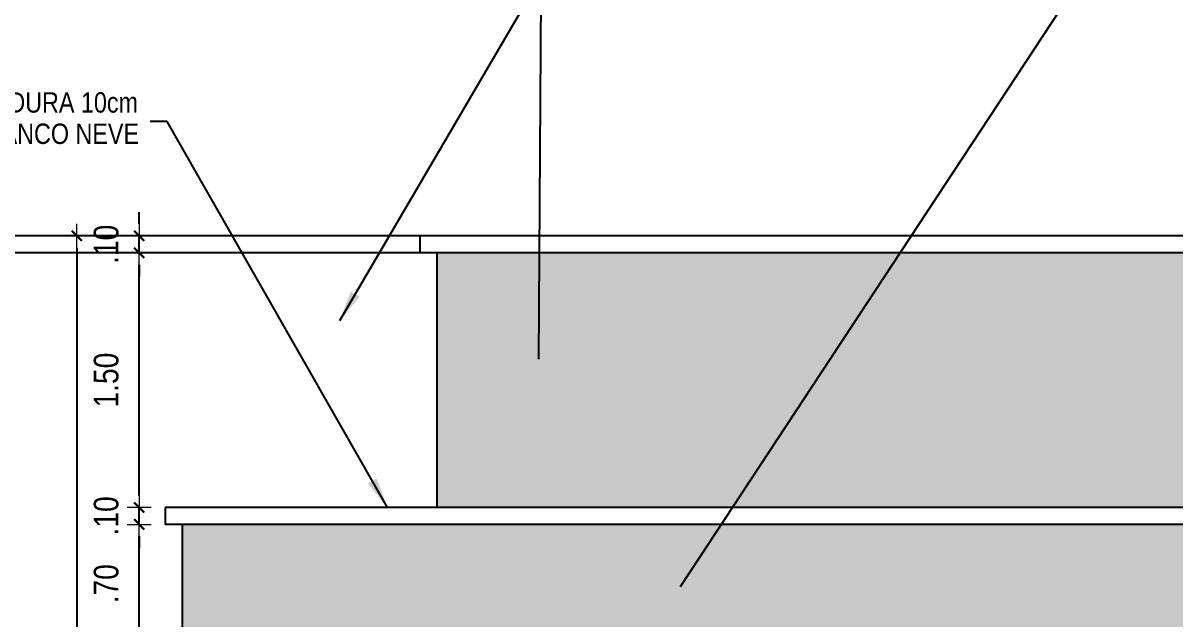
# Model space of a CAD drawing. Header units: millimetres. Extents: x -6300 to 1991, y -4770 to 4545.
# Drawn here: x 1427.36 to 1434.14, y 124.39 to 127.9 of the extents above; entities that cross this region are included whole.
import ezdxf

# ---------------------------------------------------------------- set-up
doc = ezdxf.new("R2010")
doc.units = ezdxf.units.MM
doc.header["$LTSCALE"] = 20
doc.header["$MEASUREMENT"] = 0
doc.layers.get('0').update_dxf_attribs({"linetype": 'CONTINUOUS'})
doc.layers.get('DEFPOINTS').update_dxf_attribs({"linetype": 'CONTINUOUS'})
doc.layers.add('COBERTA', color=6, linetype='CONTINUOUS')
doc.layers.add('COTA', color=7, linetype='CONTINUOUS')
for name, color, linetype, lineweight in [('E-Cta-W', 7, 'CONTINUOUS', 20), ('E-Pen-C', 4, 'CONTINUOUS', 15), ('E-Pen-G', 3, 'CONTINUOUS', 30)]:
    doc.layers.add(name, color=color, linetype=linetype, lineweight=lineweight)
doc.styles.add('F2', font='ARIALN.TTF')
doc.dimstyles.new('DIMENSION-1', dxfattribs={"dimtxt": 0.145, "dimasz": 0.07, "dimexe": 1, "dimexo": 0, "dimgap": 0.12, "dimtad": 1, "dimzin": 7, "dimdsep": 46, "dimtxsty": 'F2', "dimblk1": 'TRACO', "dimblk2": 'TRACO', "dimsah": 1, "dimcen": 1, "dimse1": 1, "dimse2": 1, "dimclrd": 4, "dimclre": 256, "dimclrt": 4, "dimadec": 8, "dimazin": 0, "dimtfac": 1, "dimtix": 1, "dimtmove": 2, "dimatfit": 3, "dimldrblk": 'TRACO', "dimfxl": 1, "dimtolj": 1, "dimtzin": 0, "dimarcsym": 0})
doc.dimstyles.get("Standard").update_dxf_attribs({"dimtxt": 0.18, "dimasz": 0.18, "dimexe": 0.18, "dimexo": 0.0625, "dimgap": 0.09, "dimtad": 0, "dimtih": 1, "dimtoh": 1, "dimdec": 4, "dimzin": 0, "dimdsep": 46, "dimtxsty": 'Standard', "dimcen": 0.09, "dimadec": 0, "dimazin": 0, "dimtfac": 1, "dimtdec": 4, "dimtofl": 0, "dimtmove": 0, "dimatfit": 3, "dimfxl": 1, "dimtolj": 1, "dimtzin": 0, "dimarcsym": 0})

# ---------------------------------------------------------------- blocks, each defined once
blk = doc.blocks.new('TRACO')
at = {"layer": 'E-Pen-C'}
for p, q in [((0, 1), (0, -1)), ((-1, 0), (1, 0))]:
    blk.add_line(p, q, dxfattribs=at)
at = {"layer": 'E-Pen-G'}
blk.add_line((-0.424, -0.424), (0.424, 0.424), dxfattribs=at)
blk = doc.blocks.new('*D735')
at = {"layer": 'COTA', "color": 4, "linetype": 'Continuous', "lineweight": -2}
blk.add_line((1428.0409, 124.3186), (1428.0409, 124.8786), dxfattribs=at)
at = {"layer": 'DEFPOINTS', "color": 0, "linetype": 'Continuous'}
for p in [(1428.0409, 124.9486), (1428.2943, 124.9486, -0.017), (1428.2943, 124.2486, -0.017)]:
    blk.add_point(p, dxfattribs=at)
at = {"layer": 'COTA', "color": 4, "linetype": 'Continuous', "lineweight": -2, "xscale": 0.07, "yscale": 0.07, "zscale": 0.07}
for p, rotation in [((1428.0409, 124.9486), 90), ((1428.0409, 124.2486), 270)]:
    blk.add_blockref('TRACO', p, dxfattribs=dict(at, rotation=rotation))
at = {"layer": 'COTA', "color": 4, "linetype": 'Continuous', "insert": (1427.8469, 124.5986), "char_height": 0.145, "attachment_point": 5, "rotation": 90, "style": 'F2'}
blk.add_mtext('\\A1;.70', dxfattribs=at)
blk = doc.blocks.new('*D736')
at = {"layer": 'COTA', "color": 4, "linetype": 'Continuous', "lineweight": -2}
for p, q in [((1428.0409, 125.1186), (1428.0409, 125.1886)), ((1428.0409, 124.9486), (1428.0409, 125.0486)), ((1428.0409, 124.8786), (1428.0409, 124.8086))]:
    blk.add_line(p, q, dxfattribs=at)
at = {"layer": 'DEFPOINTS', "color": 0, "linetype": 'Continuous'}
for p in [(1428.0409, 125.0486), (1428.2943, 125.0486, -0.017), (1428.2943, 124.9486, -0.017)]:
    blk.add_point(p, dxfattribs=at)
at = {"layer": 'COTA', "color": 4, "linetype": 'Continuous', "lineweight": -2, "xscale": 0.07, "yscale": 0.07, "zscale": 0.07}
for p, rotation in [((1428.0409, 125.0486), 270), ((1428.0409, 124.9486), 90)]:
    blk.add_blockref('TRACO', p, dxfattribs=dict(at, rotation=rotation))
at = {"layer": 'COTA', "color": 4, "linetype": 'Continuous', "insert": (1427.8469, 124.9986), "char_height": 0.145, "attachment_point": 5, "rotation": 90, "style": 'F2'}
blk.add_mtext('\\A1;.10', dxfattribs=at)
blk = doc.blocks.new('*D737')
at = {"layer": 'COTA', "color": 4, "linetype": 'Continuous', "lineweight": -2}
blk.add_line((1428.0409, 125.1186), (1428.0409, 126.4786), dxfattribs=at)
at = {"layer": 'DEFPOINTS', "color": 0, "linetype": 'Continuous'}
for p in [(1428.0409, 126.5486), (1428.421, 126.5486, 0.8705), (1428.2943, 125.0486, -0.017)]:
    blk.add_point(p, dxfattribs=at)
at = {"layer": 'COTA', "color": 4, "linetype": 'Continuous', "lineweight": -2, "xscale": 0.07, "yscale": 0.07, "zscale": 0.07}
for p, rotation in [((1428.0409, 126.5486), 90), ((1428.0409, 125.0486), 270)]:
    blk.add_blockref('TRACO', p, dxfattribs=dict(at, rotation=rotation))
at = {"layer": 'COTA', "color": 4, "linetype": 'Continuous', "insert": (1427.8469, 125.7986), "char_height": 0.145, "attachment_point": 5, "rotation": 90, "style": 'F2'}
blk.add_mtext('\\A1;1.50', dxfattribs=at)
blk = doc.blocks.new('*D738')
at = {"layer": 'COTA', "color": 4, "linetype": 'Continuous', "lineweight": -2}
for p, q in [((1428.0409, 126.7186), (1428.0409, 126.7886)), ((1428.0409, 126.5486), (1428.0409, 126.6486)), ((1428.0409, 126.4786), (1428.0409, 126.4086))]:
    blk.add_line(p, q, dxfattribs=at)
at = {"layer": 'DEFPOINTS', "color": 0, "linetype": 'Continuous'}
for p in [(1428.0409, 126.6486), (1428.4611, 126.6486, 0.8705), (1428.421, 126.5486, 0.8705)]:
    blk.add_point(p, dxfattribs=at)
at = {"layer": 'COTA', "color": 4, "linetype": 'Continuous', "lineweight": -2, "xscale": 0.07, "yscale": 0.07, "zscale": 0.07}
for p, rotation in [((1428.0409, 126.6486), 270), ((1428.0409, 126.5486), 90)]:
    blk.add_blockref('TRACO', p, dxfattribs=dict(at, rotation=rotation))
at = {"layer": 'COTA', "color": 4, "linetype": 'Continuous', "insert": (1427.8469, 126.5986), "char_height": 0.145, "attachment_point": 5, "rotation": 90, "style": 'F2'}
blk.add_mtext('\\A1;.10', dxfattribs=at)
blk = doc.blocks.new('*D739')
at = {"layer": 'COTA', "color": 4, "linetype": 'Continuous', "lineweight": -2}
blk.add_line((1427.6734, 126.5786), (1427.6734, 121.2186), dxfattribs=at)
at = {"layer": 'DEFPOINTS', "color": 0, "linetype": 'Continuous'}
for p in [(1428.3686, 126.6486, 0.8705), (1427.6734, 121.1486), (1428.2943, 121.1486, -0.017)]:
    blk.add_point(p, dxfattribs=at)
at = {"layer": 'COTA', "color": 4, "linetype": 'Continuous', "lineweight": -2, "xscale": 0.07, "yscale": 0.07, "zscale": 0.07}
for p, rotation in [((1427.6734, 126.6486), 90), ((1427.6734, 121.1486), 270)]:
    blk.add_blockref('TRACO', p, dxfattribs=dict(at, rotation=rotation))
at = {"layer": 'COTA', "color": 4, "linetype": 'Continuous', "insert": (1427.4794, 123.8986), "char_height": 0.145, "attachment_point": 5, "rotation": 90, "style": 'F2'}
blk.add_mtext('\\A1;5.50', dxfattribs=at)

msp = doc.modelspace()

# ---------------------------------------------------------------- hatches: boundary and pattern name
h = msp.add_hatch()
h.set_pattern_fill('DOTS,_O', color=8)
h.set_pattern_definition([(0, (0, 0), (0.03125, 0.0625), [0, -0.0625])])
h.paths.add_polyline_path([(1434.2436, 124.2486), (1434.0436, 124.2486), (1434.0436, 121.2486), (1434.2436, 121.2486)])
h.paths.add_polyline_path([(1434.2436, 125.0486), (1434.2436, 126.5486), (1429.7936, 126.5486), (1429.7936, 125.0486)])
h.paths.add_polyline_path([(1433.7436, 124.2486), (1429.7936, 124.2486), (1429.7936, 121.2486), (1433.7436, 121.2486)])
h.paths.add_polyline_path([(1432.8686, 123.8486), (1432.8686, 122.1486), (1431.1686, 122.1486), (1431.1686, 123.8486)], flags=16)
h.paths.add_polyline_path([(1432.7686, 123.7486), (1432.7686, 122.2486), (1431.2686, 122.2486), (1431.2686, 123.7486)], flags=0)
h.paths.add_polyline_path([(1432.7386, 123.7186), (1432.7386, 122.2786), (1431.2986, 122.2786), (1431.2986, 123.7186)], flags=0)
h = msp.add_hatch()
h.set_pattern_fill('DOTS', color=6, style=0)
h.paths.add_polyline_path([(1436.347, 124.9486), (1428.2943, 124.9486), (1428.2943, 124.2486), (1436.347, 124.2486)])

# ---------------------------------------------------------------- linework, layer by layer
at = {"layer": 'COBERTA', "color": 6}
for p, q in [((1429.6936, 126.6486, 0.8705), (1427.0436, 126.6486, 0.8705)), ((1429.6936, 126.5486, 0.8705), (1427.0436, 126.5486, 0.8705))]:
    msp.add_line(p, q, dxfattribs=at)
at = {"layer": 'COTA', "color": 2, "linetype": 'Continuous'}
for p, q in [((1434.2436, 126.6486, 0.8705), (1429.6936, 126.6486, 0.8705)), ((1429.6936, 126.6486, 1.117), (1429.6936, 126.5486, 1.117)), ((1434.2436, 126.5486, 0.8705), (1429.6936, 126.5486, 0.8705)), ((1429.7936, 126.5486, -0.017), (1429.7936, 125.0486, -0.017))]:
    msp.add_line(p, q, dxfattribs=at)
at = {"layer": 'COTA', "color": 1, "linetype": 'Continuous'}
for p, q in [((1436.447, 125.0486, -0.017), (1428.1943, 125.0486, -0.017)), ((1428.1943, 125.0486, -0.017), (1428.1943, 124.9486, -0.017)), ((1436.447, 124.9486, -0.017), (1428.1943, 124.9486, -0.017)), ((1428.2943, 124.9486, -0.017), (1428.2943, 124.2486, -0.017))]:
    msp.add_line(p, q, dxfattribs=at)

# ---------------------------------------------------------------- texts
at = {"color": 7, "style": 'F2'}
for s, p in [('MOLDURA 10cm', (1426.9723, 127.3747, -29.6098)), ('NA COR BRANCO NEVE', (1426.4671, 127.1902, -29.6098))]:
    msp.add_text(s, height=0.12, dxfattribs=at).set_placement(p)

# ---------------------------------------------------------------- dimensions: what is measured, and where the dimension line sits
at = {"layer": 'COTA', "color": 7, "linetype": 'Continuous'}
for base, p1, p2, picture, middle in [((1428.0409, 126.6486), (1428.421, 126.5486, 0.8705), (1428.4611, 126.6486, 0.8705), '*D738', (1427.8469, 126.5986)), ((1427.6734, 121.1486), (1428.3686, 126.6486, 0.8705), (1428.2943, 121.1486, -0.017), '*D739', (1427.4794, 123.8986)), ((1428.0409, 126.5486), (1428.2943, 125.0486, -0.017), (1428.421, 126.5486, 0.8705), '*D737', (1427.8469, 125.7986)), ((1428.0409, 125.0486), (1428.2943, 124.9486, -0.017), (1428.2943, 125.0486, -0.017), '*D736', (1427.8469, 124.9986)), ((1428.0409, 124.9486), (1428.2943, 124.2486, -0.017), (1428.2943, 124.9486, -0.017), '*D735', (1427.8469, 124.5986))]:
    dim = msp.add_linear_dim(base=base, p1=p1, p2=p2, angle=90, dimstyle='DIMENSION-1', override={"dimadec": 0, "dimfxl": 0.06}, dxfattribs=at)
    dim.commit()
    dim.dimension.update_dxf_attribs({"geometry": picture, "text_midpoint": middle})

# ---------------------------------------------------------------- leaders
at = {"layer": 'E-Cta-W', "color": 4}
for points in [[(1431.2293, 124.5825, -30.7269), (1433.7199, 128.3676, -30.7269), (1433.8208, 128.3682, -30.7269)], [(1429.2221, 126.1495, -30.7269), (1430.4095, 128.1769, -30.7269), (1430.5103, 128.1774, -30.7269)], [(1430.3937, 125.922), (1430.4095, 128.1769), (1430.5103, 128.1774)], [(1429.5024, 125.0486, -29.3633), (1428.2065, 127.3225, -29.3633), (1428.1057, 127.3231, -29.3633)]]:
    msp.add_leader(points, dimstyle='Standard', dxfattribs=at)

doc.saveas('drawing.dxf')
